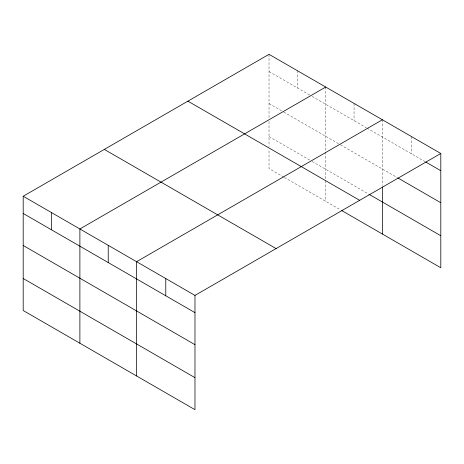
<?xml version="1.0" encoding="UTF-8"?>
<svg xmlns="http://www.w3.org/2000/svg" width="464" height="464" viewBox="0 0 464 464"><rect width="100%" height="100%" fill="white"/><g stroke="black" fill="none" stroke-linecap="round" stroke-linejoin="round"><path stroke-width="0.35" stroke-dasharray="2.32 1.74" d="M269.021 71.543L309.691 95.021M312.156 96.442L366.374 127.751M366.989 128.105L425.268 161.75M269.021 103.565L283.197 111.749M283.811 112.102L339.88 144.478M340.495 144.832L397.306 177.631M269.021 136.561L309.691 160.039M312.156 161.46L368.225 193.836M283.811 177.12L269.021 168.583L269.021 149.373M284.426 177.48L340.495 209.85M411.597 136.631L411.597 153.857M382.394 119.77L382.394 185.519M354.055 103.408L354.055 120.634M325.711 87.046L325.711 151.357M325.711 152.076L325.711 179.962M325.711 180.676L325.711 201.312M297.366 70.679L297.366 87.905M269.021 54.317L269.021 118.627M269.021 121.498L269.021 146.525"/><path stroke-width="0.7" d="M23.2 196.243L194.979 295.417L194.979 409.683L23.2 310.509L23.2 196.243L269.021 54.317L440.8 153.491L440.8 267.757L341.73 210.563M325.711 87.046L79.889 228.967L79.889 343.238M382.394 119.77L136.573 261.696L136.573 375.962M194.979 295.417L440.8 153.491M425.888 162.11L440.8 170.717M397.926 177.99L440.8 202.739M368.839 194.19L440.8 235.735M187.903 101.152L359.681 200.326M104.319 149.408L276.097 248.582M23.2 213.469L194.979 312.643M23.2 245.491L194.979 344.665M23.2 278.487L194.979 377.661M382.394 186.951L382.394 234.042M165.776 278.557L165.776 295.783M108.228 245.334L108.228 262.56M51.545 212.605L51.545 229.831"/></g></svg>
